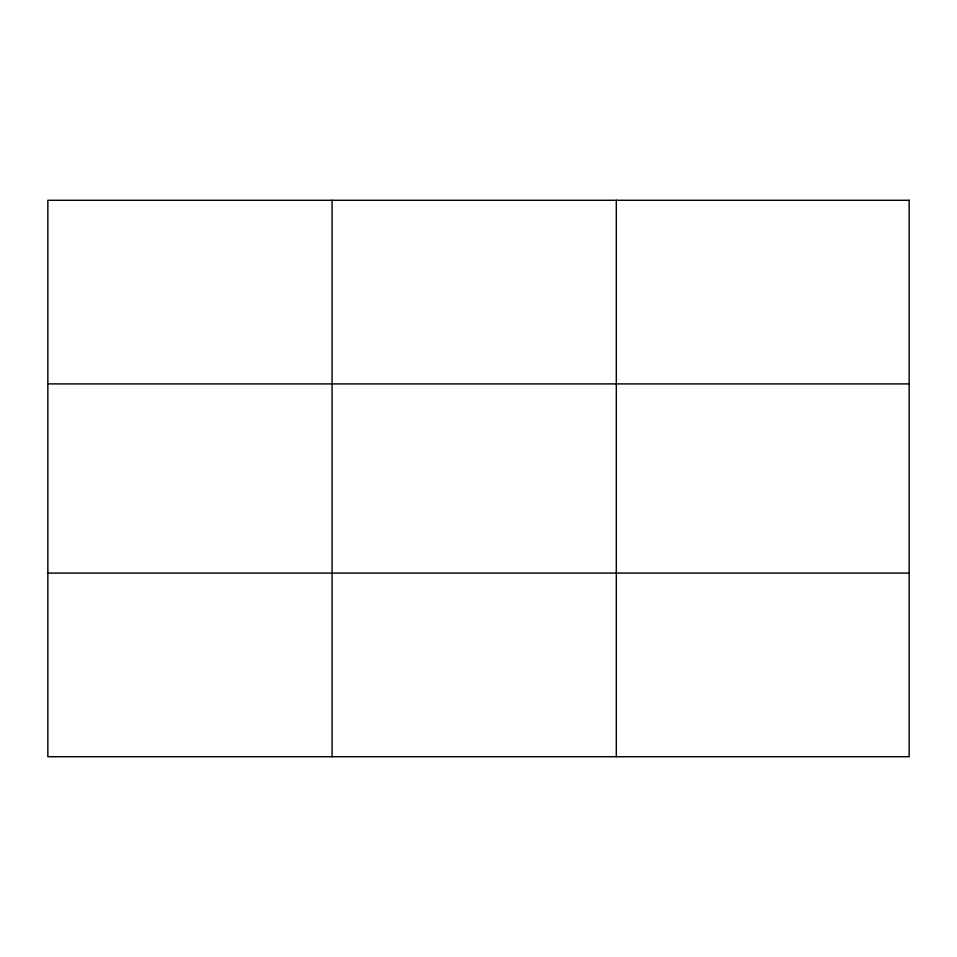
<?xml version="1.0" encoding="UTF-8"?>
<svg xmlns="http://www.w3.org/2000/svg" width="957" height="957" viewBox="0 0 957 957"><rect width="100%" height="100%" fill="white"/><g stroke="black" fill="none" stroke-linecap="round" stroke-linejoin="round"><path stroke-width="1.44" d="M332.079 200.276L332.079 756.724M616.308 200.276L616.308 756.724M47.85 383.901L909.15 383.901M47.85 573.099L909.15 573.099M909.15 200.276L909.15 756.724L47.85 756.724L47.85 200.276L909.15 200.276"/></g></svg>
